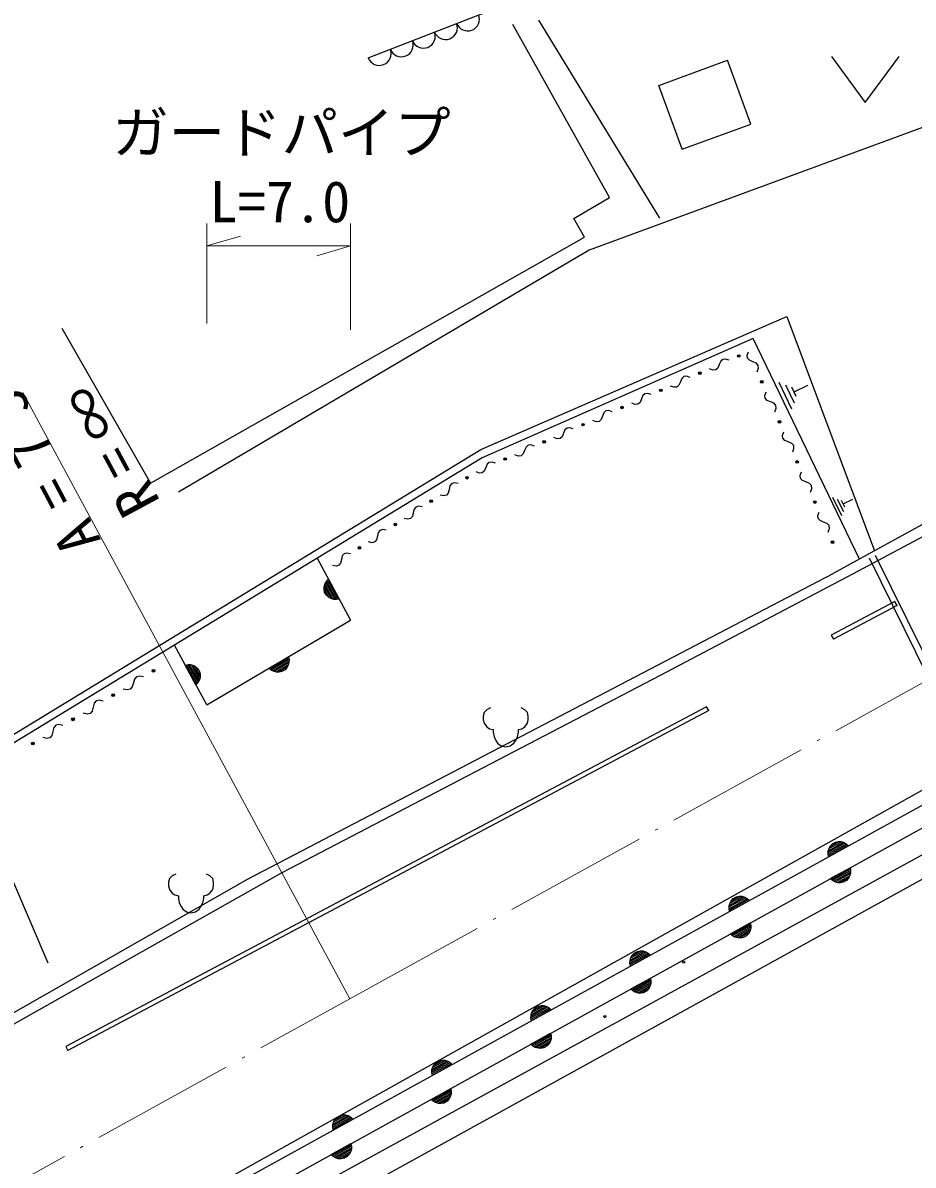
# Model space of a CAD drawing. Units: millimetres, scale not verified. Extents: x 40000 to 680000, y 20000 to 380000.
# Drawn here: x 457540 to 497000, y 287942 to 338587 of the extents above; entities that cross this region are included whole.
import ezdxf
from ezdxf.enums import TextEntityAlignment as Align

# ---------------------------------------------------------------- set-up
doc = ezdxf.new("R2010")
doc.units = ezdxf.units.MM
doc.header["$LTSCALE"] = 1000
doc.linetypes.add('USER2', pattern=[8.199999, 6.452459, -0.806557, 0.134426, -0.806557])
for name, color, linetype, lineweight in [('M-BGD', 7, 'Continuous', 25), ('M-BMK', 2, 'Continuous', 13), ('M-BMK-OTRS', 5, 'Continuous', 25), ('M-STR-HTXT', 7, 'Continuous', 13), ('M-STR-STR3', 7, 'Continuous', 25), ('M-STR-STRC', 7, 'Continuous', 25)]:
    doc.layers.add(name, color=color, linetype=linetype, lineweight=lineweight)
doc.styles.add('ＭＳ ゴシック', font='')
doc.styles.get('ＭＳ ゴシック').set_extended_font_data('MS Gothic')

# ---------------------------------------------------------------- blocks, each defined once
blk = doc.blocks.new('BUHIN1')
at = {"color": 7, "linetype": 'Continuous', "lineweight": 13}
blk.add_line((0, 0), (-1196, 1003), dxfattribs=at)
blk = doc.blocks.new('BUHIN2')
at = {"color": 7, "linetype": 'Continuous', "lineweight": 13}
blk.add_line((0, 0), (1196, -1003), dxfattribs=at)

msp = doc.modelspace()

# ---------------------------------------------------------------- linework, layer by layer
at = {"layer": 'M-BGD'}
for p, q in [((472851, 337034), (479699, 339709)), ((483543, 330847), (479263, 338507)), ((480395, 338699), (485754, 329924)), ((485729, 335811), (488775, 336926)), ((489811, 334093), (488775, 336926)), ((493377, 337088), (494877, 335048)), ((494877, 335048), (496377, 337088)), ((503072, 336029), (482637, 328509)), ((486766, 332979), (485729, 335811)), ((486766, 332979), (489811, 334093)), ((481961, 329912), (483543, 330847)), ((482428, 329084), (481961, 329912)), ((463197, 318174), (482428, 329084)), ((482637, 328509), (464432, 317781)), ((477832, 319667), (491408, 325571)), ((491408, 325571), (495294, 315181)), ((459265, 325046), (463197, 318174)), ((535407, 324881), (461501, 284092)), ((457549, 280860), (535799, 324130)), ((489910, 324593), (477897, 319306)), ((494625, 314811), (489910, 324593)), ((488562, 323667), (488469, 323585)), ((488685, 323680), (488562, 323667)), ((488839, 323624), (488685, 323680)), ((489643, 323846), (489701, 324005)), ((489657, 323720), (489643, 323846)), ((489741, 323624), (489657, 323720)), ((489897, 323560), (489741, 323624)), ((488129, 323188), (487976, 323244)), ((488252, 323201), (488129, 323188)), ((488345, 323283), (488252, 323201)), ((488407, 323434), (488345, 323283)), ((488469, 323585), (488407, 323434)), ((490053, 323496), (489897, 323560)), ((490137, 323401), (490053, 323496)), ((490093, 323116), (490151, 323274)), ((490151, 323274), (490137, 323401)), ((536357, 323064), (451790, 276697)), ((486682, 322673), (486620, 322522)), ((486744, 322824), (486682, 322673)), ((486837, 322906), (486744, 322824)), ((486960, 322919), (486837, 322906)), ((487113, 322863), (486960, 322919)), ((491625, 321464), (491065, 322637)), ((536738, 322336), (452564, 275877)), ((485112, 322145), (485019, 322063)), ((485234, 322158), (485112, 322145)), ((485388, 322102), (485234, 322158)), ((486404, 322427), (486251, 322482)), ((486527, 322440), (486404, 322427)), ((486620, 322522), (486527, 322440)), ((490428, 322070), (490485, 322228)), ((491342, 322539), (491723, 321741)), ((491821, 322018), (491620, 322441)), ((491720, 322230), (492331, 322520)), ((484679, 321665), (484525, 321721)), ((484802, 321679), (484679, 321665)), ((484895, 321760), (484802, 321679)), ((484957, 321912), (484895, 321760)), ((485019, 322063), (484957, 321912)), ((490441, 321943), (490428, 322070)), ((490526, 321848), (490441, 321943)), ((490681, 321784), (490526, 321848)), ((490837, 321720), (490681, 321784)), ((490921, 321624), (490837, 321720)), ((490935, 321498), (490921, 321624)), ((483231, 321150), (483169, 320999)), ((483294, 321302), (483231, 321150)), ((483386, 321384), (483294, 321302)), ((483509, 321397), (483386, 321384)), ((483663, 321341), (483509, 321397)), ((490877, 321339), (490935, 321498)), ((481661, 320623), (481568, 320540)), ((481784, 320636), (481661, 320623)), ((481937, 320580), (481784, 320636)), ((482954, 320904), (482800, 320960)), ((483077, 320917), (482954, 320904)), ((483169, 320999), (483077, 320917)), ((481228, 320143), (481075, 320199)), ((481352, 320156), (481228, 320143)), ((481444, 320238), (481352, 320156)), ((481506, 320389), (481444, 320238)), ((481568, 320540), (481506, 320389)), ((491212, 320293), (491269, 320451)), ((491225, 320166), (491212, 320293)), ((491310, 320071), (491225, 320166)), ((441278, 297378), (477832, 319667)), ((479781, 319628), (479719, 319477)), ((479843, 319779), (479781, 319628)), ((479936, 319862), (479843, 319779)), ((480059, 319875), (479936, 319862)), ((480212, 319819), (480059, 319875)), ((491465, 320007), (491310, 320071)), ((491621, 319943), (491465, 320007)), ((491705, 319848), (491621, 319943)), ((491661, 319563), (491719, 319721)), ((491719, 319721), (491705, 319848)), ((477897, 319306), (441343, 297038)), ((478211, 319100), (478118, 319018)), ((478334, 319114), (478211, 319100)), ((478487, 319058), (478334, 319114)), ((479503, 319382), (479350, 319438)), ((479626, 319395), (479503, 319382)), ((479719, 319477), (479626, 319395)), ((477778, 318621), (477625, 318677)), ((477901, 318634), (477778, 318621)), ((477994, 318716), (477901, 318634)), ((478056, 318867), (477994, 318716)), ((478118, 319018), (478056, 318867)), ((491996, 318516), (492053, 318674)), ((501999, 318878), (493462, 314171)), ((502848, 318711), (494307, 314146)), ((476469, 318060), (476432, 317900)), ((476548, 318157), (476469, 318060)), ((476668, 318190), (476548, 318157)), ((476830, 318159), (476668, 318190)), ((492009, 318390), (491996, 318516)), ((492094, 318294), (492009, 318390)), ((492249, 318230), (492094, 318294)), ((492405, 318166), (492249, 318230)), ((492489, 318071), (492405, 318166)), ((492503, 317944), (492489, 318071)), ((476196, 317611), (476035, 317641)), ((476316, 317643), (476196, 317611)), ((476395, 317740), (476316, 317643)), ((476432, 317900), (476395, 317740)), ((492445, 317786), (492503, 317944)), ((474958, 317121), (474880, 317024)), ((475078, 317154), (474958, 317121)), ((475240, 317123), (475078, 317154)), ((493840, 316728), (493446, 317537)), ((493638, 317471), (493906, 316921)), ((493973, 317113), (493831, 317405)), ((493902, 317259), (494322, 317464)), ((474607, 316575), (474445, 316605)), ((474727, 316608), (474607, 316575)), ((474805, 316704), (474727, 316608)), ((474843, 316864), (474805, 316704)), ((474880, 317024), (474843, 316864)), ((492780, 316740), (492837, 316898)), ((492793, 316613), (492780, 316740)), ((492878, 316518), (492793, 316613)), ((473369, 316085), (473290, 315989)), ((473489, 316118), (473369, 316085)), ((473650, 316088), (473489, 316118)), ((493033, 316454), (492878, 316518)), ((493189, 316390), (493033, 316454)), ((493273, 316294), (493189, 316390)), ((493229, 316010), (493287, 316168)), ((493287, 316168), (493273, 316294)), ((473017, 315539), (472855, 315570)), ((473137, 315572), (473017, 315539)), ((473216, 315668), (473137, 315572)), ((473253, 315829), (473216, 315668)), ((473290, 315989), (473253, 315829)), ((471779, 315049), (471700, 314953)), ((471899, 315082), (471779, 315049)), ((472061, 315052), (471899, 315082)), ((470579, 314848), (472068, 312107)), ((471427, 314503), (471266, 314534)), ((471547, 314536), (471427, 314503)), ((471626, 314633), (471547, 314536)), ((471663, 314793), (471626, 314633)), ((471700, 314953), (471663, 314793)), ((495051, 314861), (500575, 303639)), ((495320, 314993), (500844, 303772)), ((467523, 300639), (493462, 314171)), ((494307, 314146), (485788, 309654)), ((470894, 313472), (470899, 313588)), ((470899, 313588), (470939, 313724)), ((470917, 313598), (471203, 313071)), ((470939, 313724), (470999, 313824)), ((471284, 313046), (470941, 313679)), ((470965, 313761), (471366, 313023)), ((470999, 313824), (471085, 313917)), ((471428, 313034), (471008, 313807)), ((471051, 313853), (471490, 313045)), ((471085, 313917), (471562, 313038)), ((470916, 313347), (470894, 313472)), ((471103, 313130), (470912, 313481)), ((470993, 313207), (470916, 313347)), ((471085, 313120), (470993, 313207)), ((471185, 313061), (471085, 313120)), ((471321, 313021), (471185, 313061)), ((471438, 313016), (471321, 313021)), ((471562, 313038), (471438, 313016)), ((465692, 308355), (472068, 312107)), ((465692, 308355), (464258, 310997)), ((468449, 309977), (469311, 310484)), ((469311, 310484), (469337, 310360)), ((464736, 310115), (464861, 310137)), ((465213, 309237), (464736, 310115)), ((465247, 309300), (464808, 310109)), ((464861, 310137), (464977, 310133)), ((464870, 310120), (465290, 309346)), ((465333, 309393), (464933, 310131)), ((464977, 310133), (465113, 310092)), ((465014, 310107), (465358, 309474)), ((465382, 309556), (465095, 310083)), ((465113, 310092), (465213, 310033)), ((465196, 310023), (465387, 309672)), ((465213, 310033), (465306, 309947)), ((465306, 309947), (465382, 309806)), ((468544, 309894), (468449, 309977)), ((468514, 309946), (469307, 310412)), ((469320, 310350), (468562, 309904)), ((468609, 309863), (469333, 310289)), ((469312, 310206), (468692, 309841)), ((468774, 309820), (469291, 310124)), ((469235, 310022), (468890, 309819)), ((469245, 310005), (469162, 309909)), ((469301, 310107), (469245, 310005)), ((469336, 310244), (469301, 310107)), ((469337, 310360), (469336, 310244)), ((462485, 309493), (462438, 309319)), ((462575, 309596), (462485, 309493)), ((462708, 309628), (462575, 309596)), ((462884, 309588), (462708, 309628)), ((465399, 309565), (465359, 309429)), ((465382, 309806), (465404, 309682)), ((465404, 309682), (465399, 309565)), ((468647, 309838), (468544, 309894)), ((468784, 309803), (468647, 309838)), ((468900, 309802), (468784, 309803)), ((469024, 309828), (468900, 309802)), ((485788, 309654), (469023, 300905)), ((469162, 309909), (469024, 309828)), ((462168, 309011), (461992, 309051)), ((462301, 309042), (462168, 309011)), ((462391, 309145), (462301, 309042)), ((462438, 309319), (462391, 309145)), ((465300, 309329), (465213, 309237)), ((465359, 309429), (465300, 309329)), ((460792, 308522), (460702, 308419)), ((460925, 308554), (460792, 308522)), ((461101, 308514), (460925, 308554)), ((460385, 307937), (460209, 307977)), ((460518, 307968), (460385, 307937)), ((460608, 308071), (460518, 307968)), ((460655, 308245), (460608, 308071)), ((460702, 308419), (460655, 308245)), ((477983, 308012), (477943, 307852)), ((478103, 308132), (477983, 308012)), ((478263, 308212), (478103, 308132)), ((479783, 308132), (479623, 308212)), ((479903, 308012), (479783, 308132)), ((479943, 307852), (479903, 308012)), ((459009, 307448), (458919, 307345)), ((459142, 307480), (459009, 307448)), ((459317, 307440), (459142, 307480)), ((477943, 307852), (477943, 307692)), ((477943, 307692), (477983, 307532)), ((477983, 307532), (478103, 307372)), ((479783, 307372), (479903, 307532)), ((479903, 307532), (479943, 307692)), ((479943, 307692), (479943, 307852)), ((458825, 306997), (458735, 306894)), ((458872, 307171), (458825, 306997)), ((458919, 307345), (458872, 307171)), ((478103, 307372), (478223, 307292)), ((478223, 307292), (478383, 307252)), ((478383, 307252), (478383, 307132)), ((478383, 307132), (478423, 306932)), ((478423, 306932), (478503, 306772)), ((479383, 306772), (479463, 306932)), ((479463, 306932), (479503, 307132)), ((479503, 307252), (479663, 307292)), ((479503, 307132), (479503, 307252)), ((479663, 307292), (479783, 307372)), ((458602, 306863), (458426, 306903)), ((458735, 306894), (458602, 306863)), ((478503, 306772), (478583, 306652)), ((478583, 306652), (478743, 306532)), ((478743, 306532), (478943, 306492)), ((478943, 306492), (479143, 306532)), ((479143, 306532), (479303, 306652)), ((479303, 306652), (479383, 306772)), ((493232, 301742), (493237, 301859)), ((493237, 301859), (493276, 301994)), ((493974, 302220), (493238, 301814)), ((493250, 301752), (494020, 302177)), ((494131, 302101), (493255, 301618)), ((494067, 302134), (493261, 301689)), ((493262, 301895), (493892, 302243)), ((493276, 301994), (493334, 302095)), ((493811, 302267), (493285, 301977)), ((493334, 302095), (493420, 302188)), ((493344, 302078), (493694, 302271)), ((493420, 302188), (493560, 302266)), ((493560, 302266), (493685, 302288)), ((493685, 302288), (493801, 302284)), ((493801, 302284), (493937, 302245)), ((493937, 302245), (494038, 302187)), ((494038, 302187), (494131, 302101)), ((493255, 301618), (493232, 301742)), ((469023, 300905), (446358, 288136)), ((464315, 300848), (464155, 300768)), ((465835, 300768), (465675, 300848)), ((493329, 300646), (494204, 301130)), ((493393, 300613), (494198, 301058)), ((494210, 300996), (493440, 300570)), ((493486, 300527), (494222, 300933)), ((494198, 300852), (493568, 300503)), ((494223, 300889), (494184, 300753)), ((494204, 301130), (494227, 301005)), ((494227, 301005), (494223, 300889)), ((446071, 288397), (467523, 300639)), ((464035, 300648), (463995, 300488)), ((463995, 300488), (463995, 300328)), ((463995, 300328), (464035, 300168)), ((464155, 300768), (464035, 300648)), ((465955, 300648), (465835, 300768)), ((465995, 300488), (465955, 300648)), ((465955, 300168), (465995, 300328)), ((465995, 300328), (465995, 300488)), ((493422, 300560), (493329, 300646)), ((493523, 300501), (493422, 300560)), ((493659, 300462), (493523, 300501)), ((493650, 300480), (494175, 300770)), ((493776, 300458), (493659, 300462)), ((494116, 300669), (493766, 300476)), ((493900, 300481), (493776, 300458)), ((494040, 300559), (493900, 300481)), ((494126, 300652), (494040, 300559)), ((494184, 300753), (494126, 300652)), ((464035, 300168), (464155, 300008)), ((464155, 300008), (464275, 299928)), ((464275, 299928), (464435, 299888)), ((464435, 299888), (464435, 299768)), ((465555, 299888), (465715, 299928)), ((465555, 299768), (465555, 299888)), ((465715, 299928), (465835, 300008)), ((465835, 300008), (465955, 300168)), ((488871, 299472), (489501, 299820)), ((489420, 299843), (488895, 299553)), ((488953, 299654), (489303, 299848)), ((489029, 299765), (489169, 299842)), ((489169, 299842), (489294, 299865)), ((489294, 299865), (489410, 299861)), ((489410, 299861), (489546, 299822)), ((489546, 299822), (489647, 299763)), ((464435, 299768), (464475, 299568)), ((464475, 299568), (464555, 299408)), ((464555, 299408), (464635, 299288)), ((465355, 299288), (465435, 299408)), ((465435, 299408), (465515, 299568)), ((465515, 299568), (465555, 299768)), ((488841, 299319), (488846, 299435)), ((488864, 299194), (488841, 299319)), ((488846, 299435), (488885, 299571)), ((489583, 299796), (488847, 299390)), ((488859, 299328), (489629, 299753)), ((489740, 299677), (488864, 299194)), ((489676, 299711), (488870, 299266)), ((488885, 299571), (488943, 299672)), ((488943, 299672), (489029, 299765)), ((489647, 299763), (489740, 299677)), ((464635, 299288), (464795, 299168)), ((464795, 299168), (464995, 299128)), ((464995, 299128), (465195, 299168)), ((465195, 299168), (465355, 299288)), ((488905, 298199), (489780, 298683)), ((488969, 298166), (489774, 298611)), ((489785, 298549), (489015, 298123)), ((489062, 298080), (489797, 298487)), ((489774, 298405), (489143, 298057)), ((489225, 298033), (489750, 298324)), ((489760, 298306), (489701, 298205)), ((489799, 298442), (489760, 298306)), ((489780, 298683), (489803, 298559)), ((489803, 298559), (489799, 298442)), ((488998, 298113), (488905, 298199)), ((489099, 298055), (488998, 298113)), ((489235, 298016), (489099, 298055)), ((489351, 298012), (489235, 298016)), ((489692, 298223), (489341, 298029)), ((489476, 298035), (489351, 298012)), ((489616, 298112), (489476, 298035)), ((489701, 298205), (489616, 298112)), ((485192, 297373), (484456, 296967)), ((484468, 296905), (485238, 297330)), ((485285, 297287), (484479, 296843)), ((484480, 297049), (485110, 297396)), ((485029, 297420), (484504, 297130)), ((484552, 297249), (484638, 297341)), ((484562, 297231), (484912, 297424)), ((484638, 297341), (484778, 297419)), ((484778, 297419), (484903, 297442)), ((484903, 297442), (485019, 297438)), ((485019, 297438), (485155, 297398)), ((485155, 297398), (485256, 297340)), ((485256, 297340), (485349, 297254)), ((484450, 296895), (484455, 297012)), ((484473, 296771), (484450, 296895)), ((484455, 297012), (484494, 297148)), ((485349, 297254), (484473, 296771)), ((484494, 297148), (484552, 297249)), ((484480, 295752), (485355, 296236)), ((484544, 295719), (485349, 296165)), ((485361, 296102), (484591, 295676)), ((484637, 295634), (485372, 296040)), ((485349, 295958), (484719, 295610)), ((484800, 295587), (485326, 295877)), ((485267, 295776), (484917, 295583)), ((485335, 295860), (485277, 295759)), ((485374, 295995), (485335, 295860)), ((485355, 296236), (485378, 296112)), ((485378, 296112), (485374, 295995)), ((484573, 295667), (484480, 295752)), ((484674, 295608), (484573, 295667)), ((484810, 295569), (484674, 295608)), ((484927, 295565), (484810, 295569)), ((485051, 295588), (484927, 295565)), ((485191, 295665), (485051, 295588)), ((485277, 295759), (485191, 295665)), ((480801, 294950), (480066, 294544)), ((480077, 294482), (480847, 294907)), ((480958, 294831), (480082, 294347)), ((480089, 294625), (480719, 294973)), ((480894, 294864), (480089, 294419)), ((480103, 294724), (480162, 294825)), ((480638, 294997), (480113, 294707)), ((480162, 294825), (480247, 294918)), ((480171, 294808), (480521, 295001)), ((480247, 294918), (480387, 294995)), ((480387, 294995), (480512, 295018)), ((480512, 295018), (480628, 295014)), ((480628, 295014), (480764, 294975)), ((480764, 294975), (480865, 294916)), ((480865, 294916), (480958, 294831)), ((480060, 294472), (480064, 294588)), ((480082, 294347), (480060, 294472)), ((480064, 294588), (480103, 294724)), ((480056, 293306), (480931, 293790)), ((480931, 293790), (480954, 293665)), ((480149, 293220), (480056, 293306)), ((480120, 293273), (480925, 293718)), ((480936, 293656), (480166, 293230)), ((480213, 293187), (480948, 293594)), ((480925, 293512), (480294, 293163)), ((480376, 293140), (480901, 293430)), ((480843, 293330), (480493, 293136)), ((480852, 293312), (480767, 293219)), ((480911, 293413), (480852, 293312)), ((480950, 293549), (480911, 293413)), ((480954, 293665), (480950, 293549)), ((480250, 293162), (480149, 293220)), ((480386, 293123), (480250, 293162)), ((480502, 293118), (480386, 293123)), ((480627, 293141), (480502, 293118)), ((480767, 293219), (480627, 293141)), ((475673, 292165), (475712, 292301)), ((476410, 292526), (475675, 292120)), ((475686, 292058), (476457, 292483)), ((476567, 292407), (475692, 291924)), ((475698, 292202), (476329, 292550)), ((476503, 292440), (475698, 291996)), ((475712, 292301), (475771, 292402)), ((476247, 292573), (475722, 292283)), ((475771, 292402), (475856, 292495)), ((475780, 292384), (476131, 292578)), ((475856, 292495), (475996, 292572)), ((475996, 292572), (476121, 292595)), ((476121, 292595), (476237, 292591)), ((476237, 292591), (476373, 292551)), ((476373, 292551), (476474, 292493)), ((476474, 292493), (476567, 292407)), ((475669, 292048), (475673, 292165)), ((475692, 291924), (475669, 292048)), ((475631, 290859), (476507, 291343)), ((475695, 290826), (476500, 291271)), ((476512, 291209), (475742, 290783)), ((476507, 291343), (476530, 291219)), ((476530, 291219), (476525, 291102)), ((475724, 290774), (475631, 290859)), ((475825, 290715), (475724, 290774)), ((475788, 290740), (476524, 291147)), ((475961, 290676), (475825, 290715)), ((476500, 291065), (475870, 290717)), ((475952, 290693), (476477, 290984)), ((476418, 290883), (476068, 290689)), ((476342, 290772), (476202, 290695)), ((476428, 290865), (476342, 290772)), ((476486, 290966), (476428, 290865)), ((476525, 291102), (476486, 290966)), ((476078, 290672), (475961, 290676)), ((476202, 290695), (476078, 290672)), ((471278, 289625), (471282, 289742)), ((471282, 289742), (471321, 289878)), ((472019, 290103), (471284, 289697)), ((471295, 289635), (472066, 290060)), ((472176, 289984), (471301, 289501)), ((471307, 289778), (471938, 290126)), ((472112, 290017), (471307, 289572)), ((471321, 289878), (471380, 289978)), ((471856, 290150), (471331, 289860)), ((471380, 289978), (471465, 290071)), ((471389, 289961), (471740, 290154)), ((471465, 290071), (471606, 290149)), ((471606, 290149), (471730, 290172)), ((471730, 290172), (471847, 290167)), ((471847, 290167), (471982, 290128)), ((471982, 290128), (472083, 290070)), ((472083, 290070), (472176, 289984)), ((471301, 289501), (471278, 289625)), ((471207, 288413), (472082, 288896)), ((471271, 288379), (472076, 288825)), ((472088, 288762), (471317, 288337)), ((471364, 288294), (472099, 288700)), ((472082, 288896), (472105, 288772)), ((472105, 288772), (472101, 288656)), ((471300, 288327), (471207, 288413)), ((471401, 288268), (471300, 288327)), ((471537, 288229), (471401, 288268)), ((472076, 288619), (471446, 288270)), ((471527, 288247), (472052, 288537)), ((471653, 288225), (471537, 288229)), ((471994, 288436), (471644, 288243)), ((471778, 288248), (471653, 288225)), ((471918, 288326), (471778, 288248)), ((472003, 288419), (471918, 288326)), ((472062, 288520), (472003, 288419)), ((472101, 288656), (472062, 288520))]:
    msp.add_line(p, q, dxfattribs=at)
for centre, radius in [((489270, 323814), 56.6), ((489270, 323814), 37.7), ((489270, 323814), 18.9), ((489270, 323814), 1.9), ((487545, 323053), 56.6), ((487545, 323053), 37.7), ((487545, 323053), 18.9), ((487545, 323053), 1.9), ((490289, 322672), 58.3), ((490289, 322672), 38.8), ((490289, 322672), 19.4), ((490289, 322672), 1.9), ((485819, 322292), 56.6), ((485819, 322292), 37.7), ((485819, 322292), 18.9), ((485819, 322292), 1.9), ((484094, 321531), 56.6), ((484094, 321531), 37.7), ((484094, 321531), 18.9), ((484094, 321531), 1.9), ((482369, 320770), 56.6), ((482369, 320770), 37.7), ((482369, 320770), 18.9), ((482369, 320770), 1.9), ((491073, 320895), 58.3), ((491073, 320895), 38.8), ((491073, 320895), 19.4), ((491073, 320895), 1.9), ((480644, 320009), 56.6), ((480644, 320009), 37.7), ((480644, 320009), 18.9), ((480644, 320009), 1.9), ((478918, 319248), 56.6), ((478918, 319248), 37.7), ((478918, 319248), 18.9), ((478918, 319248), 1.9), ((491857, 319119), 58.3), ((491857, 319119), 38.8), ((491857, 319119), 19.4), ((491857, 319119), 1.9), ((477227, 318418), 56.9), ((477227, 318418), 37.9), ((477227, 318418), 19), ((477227, 318418), 1.9), ((475637, 317382), 56.9), ((475637, 317382), 37.9), ((475637, 317382), 19), ((475637, 317382), 1.9), ((492641, 317342), 58.3), ((492641, 317342), 38.8), ((492641, 317342), 19.4), ((492641, 317342), 1.9), ((474048, 316347), 56.9), ((474048, 316347), 37.9), ((474048, 316347), 19), ((474048, 316347), 1.9), ((493425, 315565), 58.3), ((493425, 315565), 38.8), ((493425, 315565), 19.4), ((493425, 315565), 1.9), ((472458, 315311), 56.9), ((472458, 315311), 37.9), ((472458, 315311), 19), ((472458, 315311), 1.9), ((463330, 309856), 62.5), ((463330, 309856), 41.6), ((463330, 309856), 20.8), ((463330, 309856), 2.1), ((461547, 308782), 62.5), ((461547, 308782), 41.6), ((461547, 308782), 20.8), ((461547, 308782), 2.1), ((459763, 307708), 62.5), ((459763, 307708), 41.6), ((459763, 307708), 20.8), ((459763, 307708), 2.1), ((457980, 306634), 62.5), ((457980, 306634), 41.6), ((457980, 306634), 20.8), ((457980, 306634), 2.1), ((486827, 296940), 50), ((483334, 294531), 50)]:
    msp.add_circle(centre, radius, dxfattribs=at)
for centre in [(477254, 338754), (476275, 338371), (475297, 337989), (473340, 337225), (474319, 337607)]:
    msp.add_arc(centre, 525, 201.3434, 21.3434, dxfattribs=at)
at = {"layer": 'M-BMK', "linetype": 'USER2'}
for p, q in [((472032, 295322), (515401, 319247)), ((453737, 285200), (472032, 295322))]:
    msp.add_line(p, q, dxfattribs=at)
at = {"layer": 'M-BMK-OTRS'}
msp.add_line((453952, 280284), (535029, 325604), dxfattribs=at)
at = {"layer": 'M-STR-HTXT'}
for p, q in [((465692, 325258), (465692, 329695)), ((472068, 329695), (472068, 324974)), ((465692, 328695), (472068, 328695)), ((472032, 295322), (457547, 322191))]:
    msp.add_line(p, q, dxfattribs=at)
at = {"layer": 'M-STR-STR3'}
for p, q in [((496187, 312928), (493370, 311435)), ((496293, 312759), (493476, 311265)), ((496293, 312759), (496187, 312928)), ((493370, 311435), (493476, 311265)), ((487846, 308269), (459441, 293209)), ((487940, 308093), (459534, 293032)), ((487940, 308093), (487846, 308269)), ((459441, 293209), (459534, 293032))]:
    msp.add_line(p, q, dxfattribs=at)
at = {"layer": 'M-STR-STRC'}
msp.add_line((449413, 318271), (458655, 296918), dxfattribs=at)

# ---------------------------------------------------------------- block references
at = {"layer": 'M-STR-HTXT', "rotation": 236.03216}
for name, p in [('BUHIN1', (465692, 328695)), ('BUHIN2', (472068, 328695))]:
    msp.add_blockref(name, p, dxfattribs=at)

# ---------------------------------------------------------------- texts
at = {"layer": 'M-STR-HTXT', "style": 'ＭＳ ゴシック'}
for s, p in [('ガードパイプ', (461505, 332256)), ('L=7.0', (465817, 329195))]:
    msp.add_text(s, height=1833, dxfattribs=at).set_placement(p, align=Align.BOTTOM_LEFT)
at = {"layer": 'M-STR-HTXT', "char_height": 1833, "attachment_point": 7, "style": 'ＭＳ ゴシック'}
for s, insert, rotation in [('\\T1.76;A=75', (461050, 315659), 117.9), ('\\T1.48;R=∞', (463656, 317347), 118.3)]:
    msp.add_mtext(s, dxfattribs=dict(at, insert=insert, rotation=rotation))

doc.saveas('drawing.dxf')
